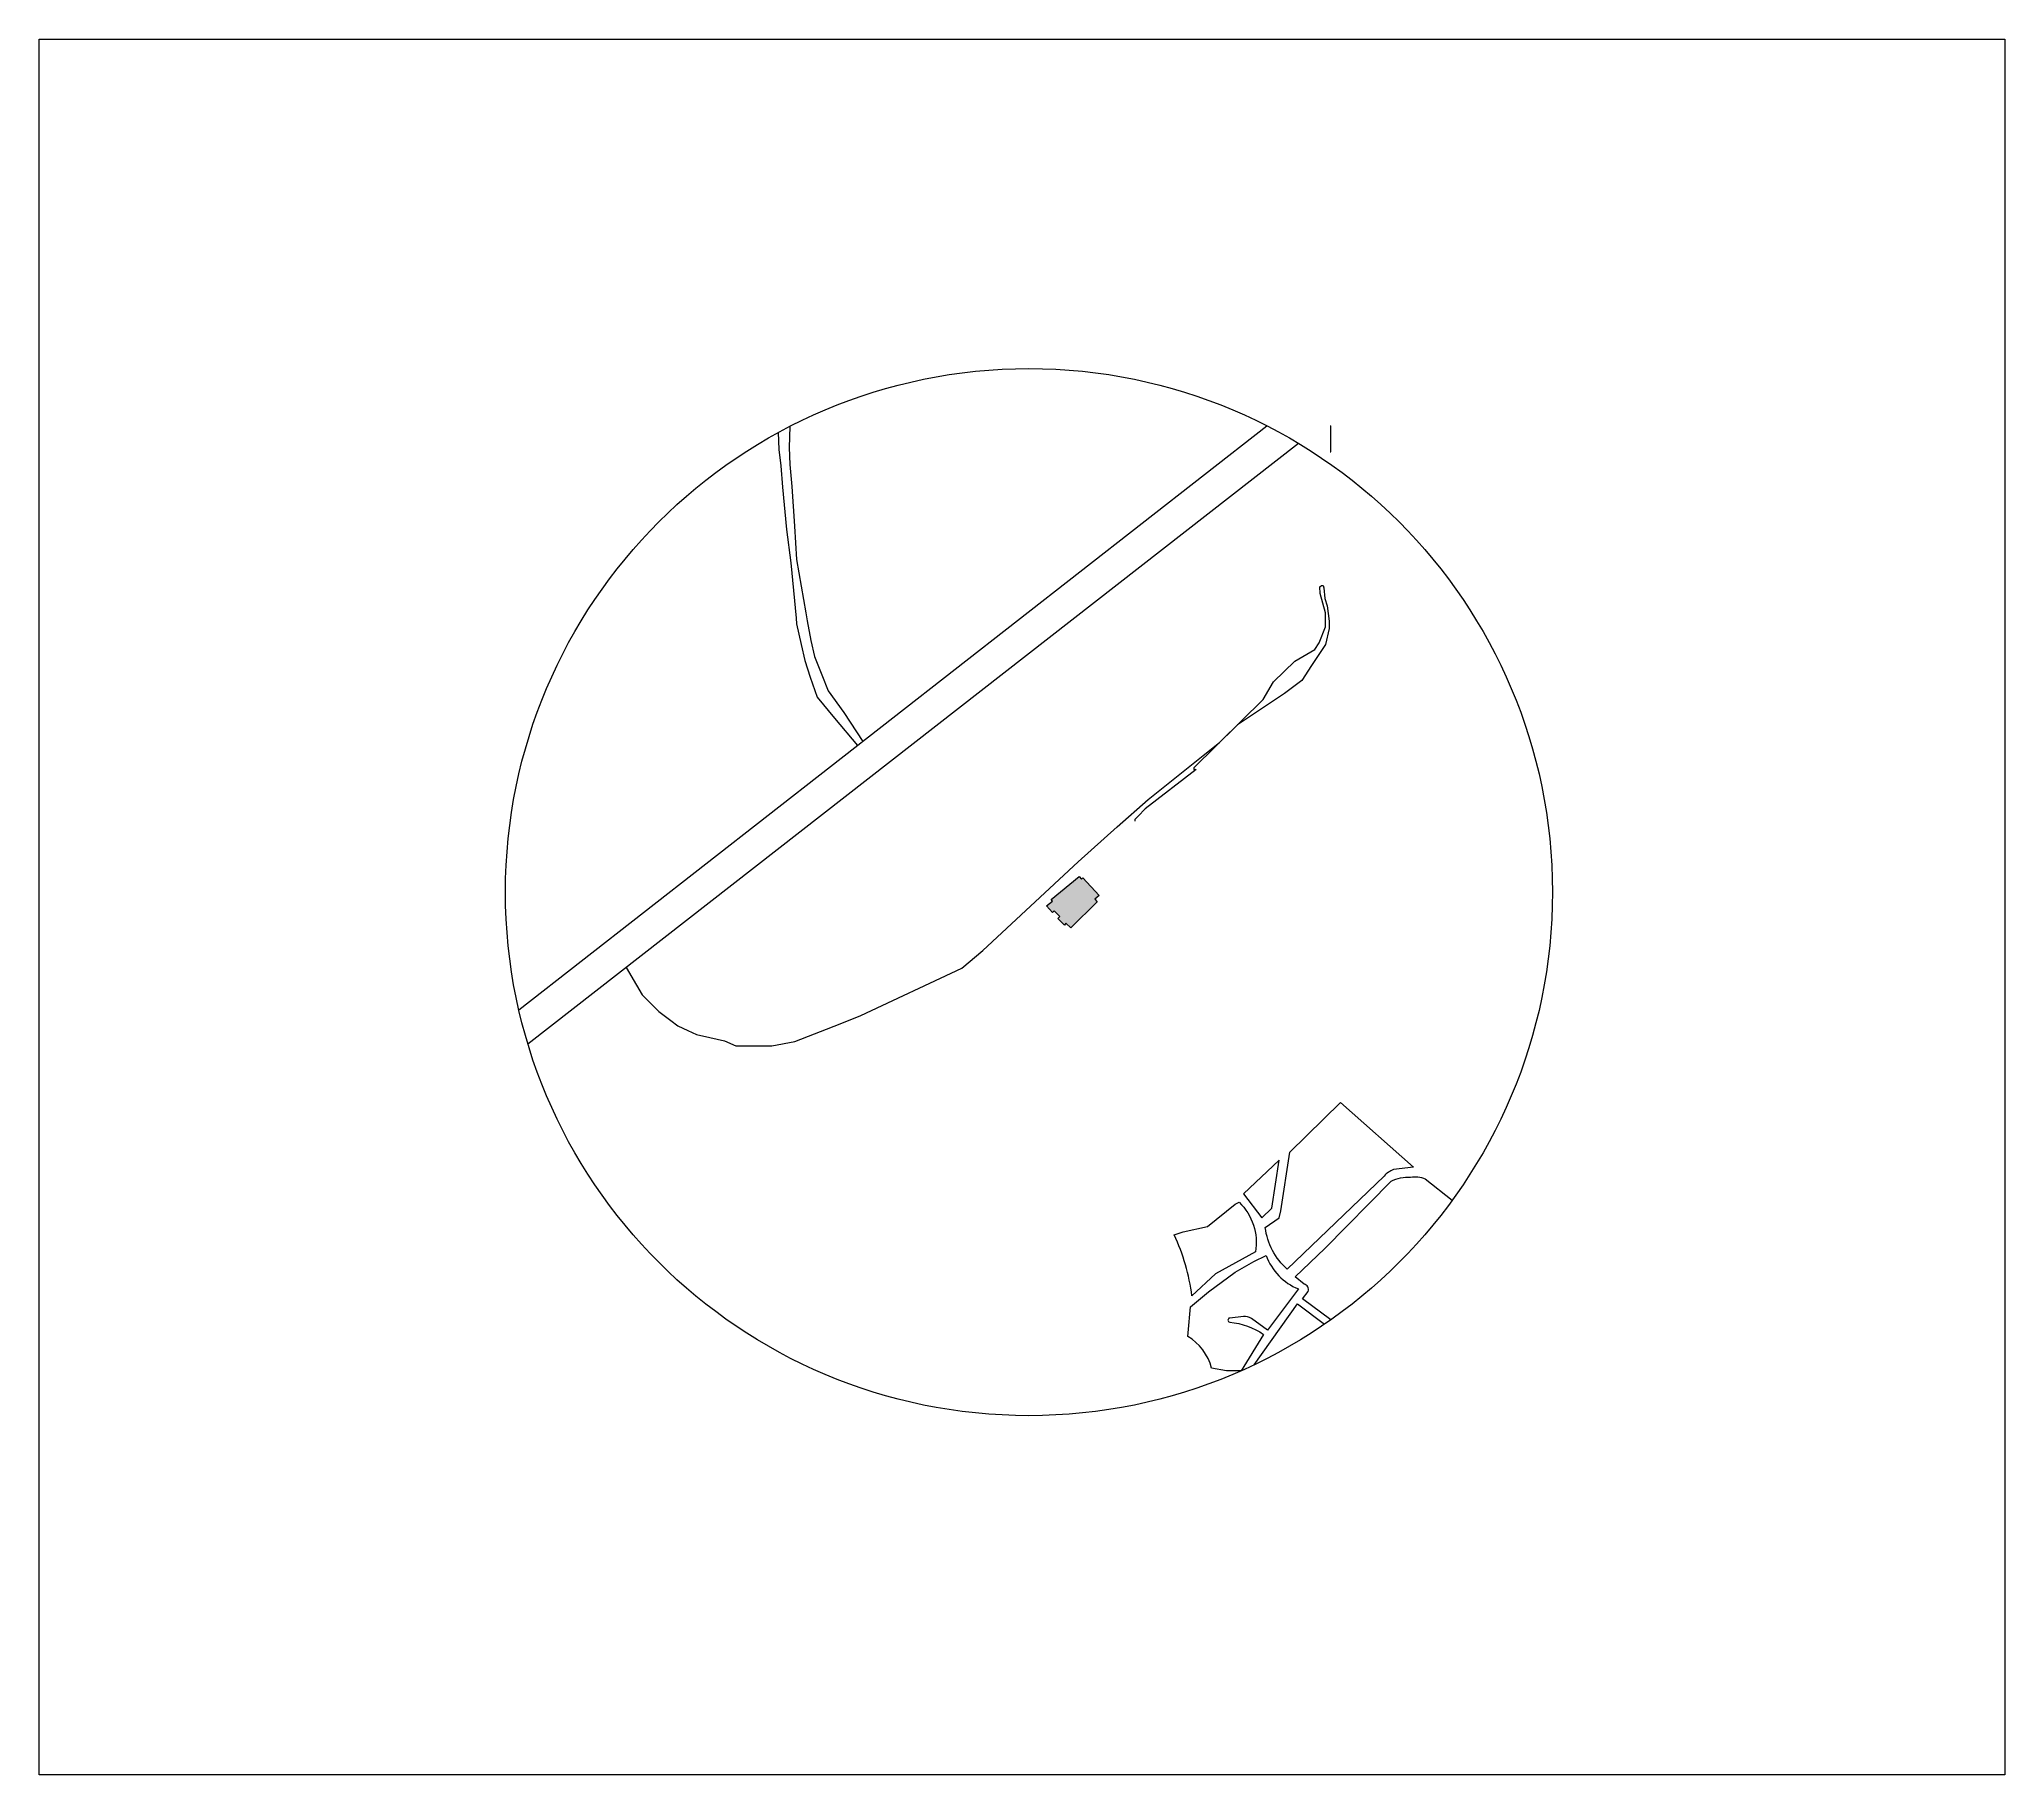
# Model space of a CAD drawing. Header units: millimetres. Extents: x -1544140 to 7445918, y -1294905 to 2019878.
# Drawn here: x 3691419 to 7445918, y -1294905 to 2019878 of the extents above; entities that cross this region are included whole.
import ezdxf

# ---------------------------------------------------------------- set-up
doc = ezdxf.new("R2010")
doc.units = ezdxf.units.MM
doc.header["$MEASUREMENT"] = 0
doc.styles.add('Annotative', font='GOST Common.ttf')
doc.dimstyles.get("Standard").update_dxf_attribs({"dimtxt": 1000, "dimasz": 100, "dimexe": 100, "dimexo": 0.06, "dimgap": 0.19, "dimtad": 1, "dimdec": 0, "dimzin": 0, "dimdsep": 46, "dimtxsty": 'Annotative', "dimblk": 'ARCHTICK', "dimcen": 0.09, "dimadec": 0, "dimazin": 0, "dimtfac": 1, "dimtdec": 0, "dimtofl": 0, "dimtmove": 0, "dimatfit": 3, "dimldrblk": 'ARCHTICK', "dimfxl": 700, "dimfxlon": 1, "dimtolj": 1, "dimtzin": 0, "dimarcsym": 0})
picture_1 = doc.add_image_def('image11.jpg', size_in_pixel=(666, 588))

# ---------------------------------------------------------------- blocks, each defined once
blk = doc.blocks.new('_ArchTick')
at = {"color": 0, "linetype": 'ByBlock', "const_width": 0.15}
blk.add_lwpolyline([(-0.5, -0.5), (0.5, 0.5)], dxfattribs=at)
blk = doc.blocks.new('*D158')
at = {"color": 0, "lineweight": -2, "transparency": 16777216}
for p, q in [((6157586, 1281543), (6158386, 1281543)), ((6158286, 1281543), (6158286, 1231755)), ((6157586, 1231755), (6158386, 1231755))]:
    blk.add_line(p, q, dxfattribs=at)
at = {"layer": 'Defpoints', "color": 0, "transparency": 16777216}
for p in [(6036597, 1281543), (6075413, 1231755), (6158286, 1231755)]:
    blk.add_point(p, dxfattribs=at)
at = {"color": 0, "lineweight": -2, "transparency": 16777216, "xscale": 100, "yscale": 100, "zscale": 100}
for p, rotation in [((6158286, 1281543), 90), ((6158286, 1231755), 270)]:
    blk.add_blockref('_ArchTick', p, dxfattribs=dict(at, rotation=rotation))
at = {"color": 0, "transparency": 16777216, "insert": (6157786, 1256649), "char_height": 1000, "attachment_point": 5, "rotation": 90, "style": 'Annotative'}
blk.add_mtext('\\A1;49788', dxfattribs=at)

msp = doc.modelspace()

# ---------------------------------------------------------------- hatches: boundary and pattern name
at = {"true_color": 0xffffff, "transparency": 33554687}
h = msp.add_hatch(color=7, dxfattribs=at)
h.dxf.hatch_style = 1
h.paths.add_polyline_path([(5708064.8, 377149.6), (5715979.3, 384289.2), (5685184.2, 418426.8), (5682153.6, 415692.8), (5678078.7, 420446.5), (5624532, 376703.3), (5626723.4, 373906.8), (5615255.3, 364920.4), (5626687.2, 351875.3), (5630122.4, 354885.7), (5640635.7, 344224.8), (5637120.9, 340758.6), (5649617.9, 328086.2), (5652602.9, 331789.4), (5661767.4, 322507.8), (5712324.8, 372427.1)])

# ---------------------------------------------------------------- linework, layer by layer
for points in [[(4607629.9, 165746.2), (6036596.8, 1281542.5)], [(5125114.6, 1280410.4), (5124194.9, 1240106), (5125020.1, 1207548.1), (5129227.9, 1165453.5), (5134096.4, 1089715.5), (5138162, 1026192.6), (5155511, 924336.2), (5158507.4, 909155.1), (5164973.4, 871327.2), (5171975.2, 840863.1), (5186465.9, 805814.5), (5198438, 775365.5), (5228497.9, 733707.6), (5264307.9, 678507.5)], [(4624926.1, 100893), (6096599.3, 1248272.5)], [(5103002, 1268702.1), (5104276, 1236457.9), (5107771.8, 1204950.9), (5111386, 1164138.2), (5118841.9, 1083695.5), (5126995.9, 1020191.8), (5136993.1, 914502.2), (5137860.5, 903154.3), (5146928.6, 863700.6), (5153930.4, 833236.5), (5163813.7, 801275.6), (5177680.4, 763341.2), (5210773.5, 723335.6), (5254312.3, 670702.5)], [(4812382.5, 247042), (4832048.8, 213394.4), (4842888.6, 194848.3), (4859106.8, 178818.4), (4874955, 163154.2), (4897697.8, 145572.3), (4911086.7, 135221.6), (4930522.2, 126511.2), (4946874.8, 119182.4), (4972218.2, 113212.7), (5000400.6, 106574.2), (5022214.6, 96983.7), (5042527, 96983.7), (5090486.6, 96983.7), (5134450.1, 105659.8), (5221082.9, 139478.4), (5261085.3, 155094.1), (5453694.2, 245412.4), (5493657.9, 279540.7), (5675988.6, 449021.9), (5750647.5, 515370.1), (5809616.4, 567774.7), (5914910.7, 651552.5), (5946212.1, 676457.5), (6029167.9, 758860.3), (6049175.6, 792804.5), (6090121.7, 831863.7), (6127810.7, 854183.2), (6136637.2, 867056.3), (6148309.4, 897850.6), (6148309.4, 924445.7), (6138037.9, 961305.6), (6137422.5, 974181.9), (6140599.9, 976886.7), (6144130.2, 976886.7), (6145542.3, 971829.9), (6146954.5, 951602.6), (6151904.9, 937667.4), (6155350.2, 908385.9), (6155511.8, 894156.6), (6148463.9, 863645.9), (6122017.2, 823512.6), (6103426.4, 795300.7), (6070103.5, 770164.7), (5980513.7, 710530.4), (5896977.9, 628211.3), (5896977.9, 625086.7), (5901668, 625086.7), (5804193.5, 550090.8), (5790524.2, 536232.5), (5784232, 529853.2), (5784232, 526333.7)], [(5678078.7, 420446.5), (5682153.6, 415692.8), (5685184.2, 418426.8), (5715979.3, 384289.2), (5708064.8, 377149.6), (5712324.8, 372427.1), (5661767.4, 322507.8), (5652602.9, 331789.4), (5649617.9, 328086.2), (5637120.9, 340758.6), (5640635.7, 344224.8), (5630122.4, 354885.7), (5626687.2, 351875.3), (5615255.3, 364920.4), (5626723.4, 373906.8), (5624532, 376703.3), (5678078.7, 420446.5)], [(5991519.7, -185458.6), (6026793.4, -231284.2), (6046193.9, -213071.5), (6059739.1, -121293.2), (5991519.7, -185458.6)], [(6012024.8, -511933.7), (6095062.1, -395450.4), (6146553.9, -434504.8)]]:
    msp.add_lwpolyline(points)
for points in [[(6033422.3, -249705.7), (6059834.4, -231303.3), (6063341.4, -217836.9), (6080378.9, -105833.5), (6177233.2, -10711.8), (6316391.8, -134759.4), (6278540.6, -139209.6, 0.147292352), (6260728.3, -151447.5), (6075446.4, -329382.7, -0.18222883), (6033422.3, -249705.7, -1.532555116)], [(6158891.5, -425928.5), (6104731.7, -385780.3), (6115129.3, -371754, 0.484575061), (6107746.3, -358164.9), (6090663.7, -344106.1), (6146935.8, -289879.4), (6273582.4, -160934, -0.111430194), (6310864.3, -153530.6, -0.143821693), (6338941.2, -156639.1), (6390343.5, -197792.9)], [(5859437.5, -263682.6), (5876777.1, -257925.5), (5923077.4, -247755.5), (5975955.3, -205210.1), (5983423.3, -201416.5, -0.2441243), (6014733.5, -296488.5), (5938541.8, -338179.8), (5893228.4, -380444.4, 0.078174827), (5859437.5, -263682.6, -0.442686571)], [(5885304.8, -457877.1, -0.005186488), (5890564.1, -401376.3), (5924749.9, -372907), (5975806.3, -335330), (6011276.6, -314838.4), (6035028.1, -303198.8, 0.214188939), (6096786.8, -367136.8), (6037693, -446105.4), (6006785.6, -423710.4, 0.189633388), (5991658.7, -419812.1), (5965468.2, -422626.4, 0.898300952), (5965468.2, -430506.5, -0.119951338), (6030130, -453803.1), (5987190.9, -523350), (5959560.4, -523350), (5930695.4, -518115.6, 0.201213507), (5885304.8, -457877.1, 1.199212179)]]:
    msp.add_lwpolyline(points, format="xyb")
msp.add_circle((5581961.2, 390864.9), 1000000)

# ---------------------------------------------------------------- dimensions: what is measured, and where the dimension line sits
dim = msp.add_linear_dim(base=(6158285.8, 1231754.9), p1=(6036596.8, 1281542.5), p2=(6075413.3, 1231754.9), angle=90, dimstyle='Standard')
dim.commit()
dim.dimension.update_dxf_attribs({"geometry": '*D158', "text_midpoint": (6157785.6, 1256648.7)})

# ---------------------------------------------------------------- pictures from other files: only their frames are drawn
image = msp.add_image(picture_1, insert=(3691419.2, -1294905.4), size_in_units=(3754499.2, 3314783.1))
image.dxf.flags = 7

doc.saveas('drawing.dxf')
